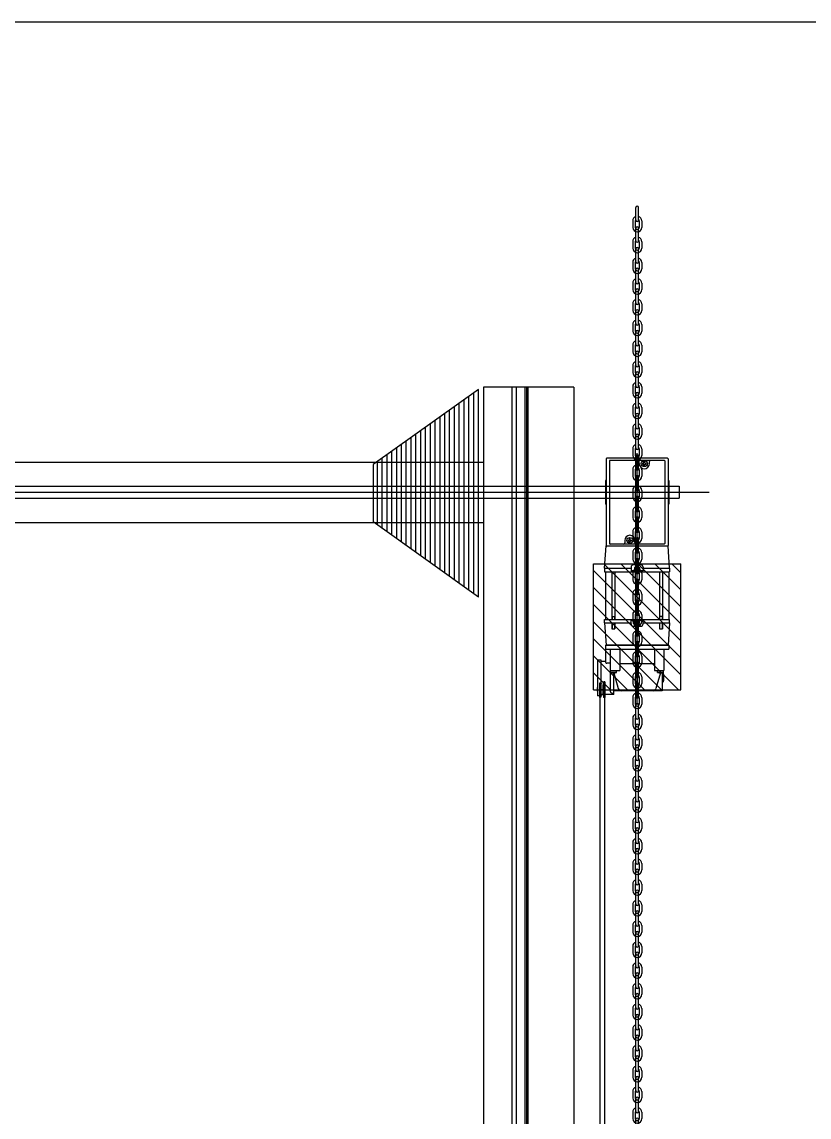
# Model space of a CAD drawing. Header units: millimetres. Extents: x 0 to 190005487, y 0 to 455456909.
# Drawn here: x 91089 to 91743, y 27791 to 28700 of the extents above; entities that cross this region are included whole.
import ezdxf

# ---------------------------------------------------------------- set-up
doc = ezdxf.new("R2010")
doc.units = ezdxf.units.MM
doc.header["$LTSCALE"] = 400
doc.header["$MEASUREMENT"] = 0
for name, pattern in [('ACAD_ISO04W100', [30, 24, -3, 0, -3]), ('CEN', [35, 30, -2, 1, -2]), ('DASHDOT', [1, 0.5, -0.25, 0, -0.25]), ('DASHED', [19.05, 12.7, -6.35])]:
    doc.linetypes.add(name, pattern=pattern)
doc.layers.get('0').update_dxf_attribs({"linetype": 'CONTINUOUS'})
for name, color, linetype in [('2', 3, 'CONTINUOUS'), ('cen', 1, 'ACAD_ISO04W100'), ('LC-003-002-----0', 1, 'CONTINUOUS'), ('LC-005-101-----0', 1, 'CONTINUOUS'), ('LC-006-002-RND-0', 1, 'CONTINUOUS'), ('LC-015-100-D00-0', 1, 'CONTINUOUS'), ('LC-016-005-----0', 2, 'CONTINUOUS'), ('도면층2', 3, 'CONTINUOUS')]:
    doc.layers.add(name, color=color, linetype=linetype)
doc.layers.add('Defpoint', color=161, linetype='CONTINUOUS', plot=False)

# ---------------------------------------------------------------- blocks, each defined once
blk = doc.blocks.new('BLK11')
at = {"layer": 'LC-003-002-----0'}
for centre, radius, start, end in [((963.3, -256), 3.49, 269.8916, 286.9842), ((963.5, -256.5), 2.87, 286.7526, 306.2223), ((964, -257.2), 2.08, 306.0332, 330.2488), ((964.4, -257.4), 1.57, 330.4547, 359.6768)]:
    blk.add_arc(centre, radius, start, end, dxfattribs=at)
blk = doc.blocks.new('BLK12')
at = {"layer": 'LC-003-002-----0'}
for centre, radius, start, end in [((1007.3, -271.9), 1.35, 206.3193, 247.5429), ((1008, -270.5), 2.82, 245.6096, 270.6203)]:
    blk.add_arc(centre, radius, start, end, dxfattribs=at)
blk = doc.blocks.new('BLK13')
at = {"layer": 'LC-003-002-----0'}
for centre, radius, start, end in [((1011.7, -271.9), 1.35, 292.457, 333.6807), ((1011, -270.5), 2.82, 269.3797, 294.3904)]:
    blk.add_arc(centre, radius, start, end, dxfattribs=at)
blk = doc.blocks.new('BLK14')
at = {"layer": 'LC-003-002-----0'}
for centre, radius, start, end in [((1013.1, -249.6), 1.8, 271.5445, 311.6309), ((1011.6, -248), 3.97, 311.3076, 334.8176), ((1008.1, -246.2), 7.96, 334.0719, 348.8214), ((1004.8, -245.5), 11.3, 348.4631, 0.1257)]:
    blk.add_arc(centre, radius, start, end, dxfattribs=at)
blk = doc.blocks.new('motor')
at = {"layer": 'LC-003-002-----0'}
for p, q in [((1, 55.5), (1, -88.5)), ((103, 56.5), (2, 56.5)), ((104, 55.5), (104, -88.5)), ((6.5, 52), (6.5, -85)), ((97.5, 53), (7.5, 53)), ((56, 47.5), (56, 51)), ((61.6, 48.1), (63.9, 48.1)), ((61.6, 46.9), (63.9, 46.9)), ((63.9, 48.1), (63.9, 50.4)), ((63.9, 44.6), (63.9, 46.9)), ((65.1, 48.1), (65.1, 50.4)), ((65.1, 48.1), (67.4, 48.1)), ((65.1, 44.6), (65.1, 46.9)), ((65.1, 46.9), (67.4, 46.9)), ((73, 47.5), (73, 51)), ((98.5, 52), (98.5, -85)), ((103, -89.5), (2, -89.5)), ((97.5, -86), (7.5, -86)), ((32, -80), (32, -84)), ((37.6, -79.4), (39.9, -79.4)), ((37.6, -80.6), (39.9, -80.6)), ((39.9, -79.4), (39.9, -77.1)), ((39.9, -82.9), (39.9, -80.6)), ((41.1, -79.4), (41.1, -77.1)), ((41.1, -79.4), (43.4, -79.4)), ((41.1, -82.9), (41.1, -80.6)), ((41.1, -80.6), (43.4, -80.6)), ((49, -80), (49, -84)), ((10.5, -206), (15.5, -206)), ((94.5, -206), (89.5, -206)), ((10.5, -227), (15.5, -227)), ((89.5, -227), (94.5, -227)), ((0, -254), (105, -254)), ((0, -254), (0, -281)), ((105, -254), (105, -260.5)), ((0, -260.5), (105, -260.5)), ((8, -260.5), (8, -330.8)), ((23.6, -260.5), (23.6, -296)), ((81.4, -260.5), (81.4, -296)), ((97, -260.5), (97, -296)), ((-13, -279), (-13, -338)), ((-7, -279), (-13, -279)), ((-7, -336.4), (-7, -279)), ((0, -281), (-7, -281)), ((8, -283.7), (2, -283.7)), ((81.4, -284.8), (23.6, -284.8)), ((8, -296), (23.6, -296)), ((8.5, -299), (8.5, -296)), ((8.5, -296), (18.5, -296)), ((18.5, -299), (8.5, -299)), ((13.8, -300), (21.2, -325.9)), ((14, -336), (14, -300)), ((18.5, -299), (18.5, -296)), ((81.4, -296), (97, -296)), ((91.2, -300), (83.8, -325.9)), ((86.5, -299), (86.5, -296)), ((86.5, -296), (96.5, -296)), ((96.5, -299), (86.5, -299)), ((94, -299.8), (94, -329.5)), ((94.4, -301.5), (94, -301.5)), ((94.4, -300), (94.4, -315)), ((96, -300), (94.4, -300)), ((96, -300), (96, -315)), ((96.4, -301.8), (96.4, -313.3)), ((96.5, -299), (96.5, -296)), ((-13.9, -325.7), (-13.9, -328.7)), ((-7, -316.8), (-10, -316.8)), ((-10, -316.8), (-10, -341)), ((-8.1, -341), (-8.1, -321.8)), ((-4, -336), (-4, -319.7)), ((-1, -314.6), (-2.9, -314.6)), ((-2.9, -341), (-2.9, -314.6)), ((-1, -314.6), (-1, -341)), ((94.4, -313.5), (94, -313.5)), ((96, -315), (94.4, -315)), ((-10, -338), (-13, -338)), ((-8.1, -341), (-10, -341)), ((-7, -337), (-8.1, -341)), ((-4, -328), (-7, -328)), ((-7, -336), (-7, -337)), ((-4, -336), (-7, -336)), ((-4, -336), (-4, -337)), ((-4, -337), (-2.9, -341)), ((-1, -341), (-2.9, -341)), ((14, -336), (-1, -336)), ((94, -329.5), (14, -329.5))]:
    blk.add_line(p, q, dxfattribs=at)
at = {"layer": 'LC-003-002-----0', "color": 8, "linetype": 'DASHED'}
for p, q in [((-20, -119), (125, -119)), ((-20, -328), (-20, -119)), ((125, -328), (125, -119)), ((-20, -328), (125, -328))]:
    blk.add_line(p, q, dxfattribs=at)
at = {"layer": 'LC-003-002-----0', "color": 4, "linetype": 'DASHDOT'}
for p, q in [((52.5, -126.5), (52.5, -130.5)), ((50.5, -128.5), (54.5, -128.5))]:
    blk.add_line(p, q, dxfattribs=at)
at = {"layer": 'LC-003-002-----0', "color": 2}
for p, q in [((10.9, -206), (10.9, -211)), ((10.9, -217), (10.9, -227)), ((15.1, -206), (15.1, -211)), ((15.1, -217), (15.1, -227)), ((89.9, -206), (89.9, -211)), ((89.9, -217), (89.9, -227)), ((94.1, -206), (94.1, -211)), ((94.1, -217), (94.1, -227))]:
    blk.add_line(p, q, dxfattribs=at)
at = {"layer": 'LC-003-002-----0'}
for centre in [(64.5, 47.5), (40.5, -80)]:
    blk.add_circle(centre, 5, dxfattribs=at)
for centre, radius, start, end in [((64.5, 47.5), 8.5, 180, 0), ((64.5, 47.5), 3, 168.463, 191.537), ((64.5, 47.5), 3, 78.463, 101.537), ((64.5, 47.5), 3, 258.463, 281.537), ((64.5, 47.5), 3, 348.463, 11.537), ((40.5, -80), 8.5, 0, 180), ((40.5, -80), 3, 168.463, 191.537), ((40.5, -80), 3, 78.463, 101.537), ((40.5, -80), 3, 258.463, 281.537), ((40.5, -80), 3, 348.463, 11.537), ((13.5, -287), 13, 247.3801, 292.6199), ((91.5, -287), 13, 247.3801, 292.6199), ((92.4, -301.8), 4, 0, 25.9445), ((4.4, -321.8), 12.5, 156.0645, 180), ((8.5, -319.7), 12.5, 156.0645, 180), ((92.4, -313.3), 4, 334.0555, 0)]:
    blk.add_arc(centre, radius, start, end, dxfattribs=at)
at = {"layer": 'LC-005-101-----0'}
for p, q in [((1, 19.7), (0, 19.5)), ((0, 19.5), (0, -19.5)), ((104, 19.7), (105, 19.5)), ((105, 19.5), (105, -19.5)), ((1, -19.7), (0, -19.5)), ((104, -19.7), (105, -19.5)), ((-1.5, -126), (1, -89)), ((106.5, -126), (104, -89)), ((-1.5, -126), (42.5, -126)), ((-1.5, -126), (-1.5, -132)), ((62.5, -126), (106.5, -126)), ((106.5, -126), (106.5, -132)), ((-1.5, -132), (106.5, -132)), ((0, -132), (0, -211)), ((10.5, -132), (10.5, -211)), ((15.5, -132), (15.5, -211)), ((89.5, -132), (89.5, -211)), ((94.5, -132), (94.5, -211)), ((105, -132), (105, -211)), ((-1.5, -211), (106.5, -211)), ((-1.5, -217), (-1.5, -211)), ((-1.5, -217), (1, -254)), ((-1.5, -217), (42.5, -217)), ((10.5, -217), (10.5, -227)), ((15.5, -217), (15.5, -227)), ((62.5, -217), (106.5, -217)), ((89.5, -217), (89.5, -227)), ((94.5, -217), (94.5, -227)), ((106.5, -217), (104, -254)), ((106.5, -217), (106.5, -211)), ((104, -254), (1, -254))]:
    blk.add_line(p, q, dxfattribs=at)
at = {"layer": 'LC-006-002-RND-0'}
for centre, radius, start, end in [((2, 55.5), 1, 90, 180), ((103, 55.5), 1, 0, 90), ((7.5, 52), 1, 90, 180), ((54, 51), 2, 0, 90), ((75, 51), 2, 90, 180), ((97.5, 52), 1, 0, 90), ((2, -88.5), 1, 180, 270), ((7.5, -85), 1, 180, 270), ((30, -84), 2, 270, 0), ((51, -84), 2, 180, 270), ((97.5, -85), 1, 270, 0), ((103, -88.5), 1, 270, 0), ((26, -324.5), 5, 195.903, 270), ((79, -324.5), 5, 270, 344.097)]:
    blk.add_arc(centre, radius, start, end, dxfattribs=at)
at = {"layer": 'LC-015-100-D00-0'}
for p, q in [((42.5, -124.5), (42.5, -130.5)), ((58.5, -120.5), (46.5, -120.5)), ((49.9, -127), (49.8, -130.5)), ((55.1, -127), (55.2, -130.5)), ((62.5, -124.5), (62.5, -130.5)), ((62.5, -130.5), (42.5, -130.5)), ((42.5, -212.5), (62.5, -212.5)), ((42.5, -218.5), (42.5, -212.5)), ((49.9, -216), (49.8, -212.5)), ((55.1, -216), (55.2, -212.5)), ((62.5, -218.5), (62.5, -212.5)), ((46.5, -222.5), (58.5, -222.5))]:
    blk.add_line(p, q, dxfattribs=at)
at = {"layer": 'LC-015-100-D00-0', "color": 2, "linetype": 'DASHED'}
for p, q in [((48.4, -124.9), (48.2, -130.5)), ((52.5, -122.6), (48.4, -124.9)), ((52.5, -122.6), (56.6, -124.9)), ((56.6, -124.9), (56.8, -130.5)), ((48.4, -218.1), (48.2, -212.5)), ((52.5, -220.5), (48.4, -218.1)), ((52.5, -220.5), (56.6, -218.1)), ((56.6, -218.1), (56.8, -212.5))]:
    blk.add_line(p, q, dxfattribs=at)
at = {"layer": 'LC-015-100-D00-0'}
for centre, radius, start, end in [((46.5, -124.5), 4, 90, 180), ((52.5, -127), 2.6, 0, 180), ((58.5, -124.5), 4, 360, 90), ((52.5, -216), 2.6, 180, 0), ((46.5, -218.5), 4, 180, 270), ((58.5, -218.5), 4, 270, 0)]:
    blk.add_arc(centre, radius, start, end, dxfattribs=at)
at = {"layer": 'LC-016-005-----0', "color": 8}
for p, q in [((52.5, -352.4), (52.5, 65)), ((-2.7, -119), (125, -246.7)), ((25.6, -119), (125, -218.4)), ((53.8, -119), (125, -190.2)), ((82.1, -119), (125, -161.9)), ((110.4, -119), (125, -133.6)), ((-20, -130), (125, -275)), ((-20, -158.3), (125, -303.3)), ((-20, -186.6), (121.4, -328)), ((-20, -214.9), (93.1, -328)), ((-20, -243.2), (64.9, -328)), ((52.5, -250.3), (52.5, -331.5)), ((-20, -271.4), (36.6, -328)), ((-20, -299.7), (8.3, -328)), ((50.5, -307.5), (54.5, -307.5)), ((52.5, -305.5), (52.5, -309.5))]:
    blk.add_line(p, q, dxfattribs=at)
at = {"layer": 'LC-003-002-----0', "rotation": 270}
for name in ['BLK11', 'BLK12', 'BLK13', 'BLK14']:
    blk.add_blockref(name, (259.4, 682.3), dxfattribs=at)
blk = doc.blocks.new('chain_ohd')
at = {"layer": 'LC-003-002-----0'}
for p, q in [((1731724.8, 1098357.1, -97.2), (1731724.8, 1098378.6, -97.2)), ((1731729.1, 1098357.1, -97.2), (1731729.1, 1098378.6, -97.2)), ((1731719.5, 1098356, -97.2), (1731719.5, 1098345.3, -97.2)), ((1731723.8, 1098356, -97.2), (1731723.8, 1098345.3, -97.2)), ((1731730.2, 1098356, -97.2), (1731730.2, 1098345.3, -97.2)), ((1731734.5, 1098356, -97.2), (1731734.5, 1098345.3, -97.2)), ((1731724.8, 1098322.7, -97.2), (1731724.8, 1098344.2, -97.2)), ((1731729.1, 1098322.7, -97.2), (1731729.1, 1098344.2, -97.2)), ((1731719.5, 1098321.6, -97.2), (1731719.5, 1098310.9, -97.2)), ((1731723.8, 1098321.6, -97.2), (1731723.8, 1098310.9, -97.2)), ((1731730.2, 1098321.6, -97.2), (1731730.2, 1098310.9, -97.2)), ((1731734.5, 1098321.6, -97.2), (1731734.5, 1098310.9, -97.2)), ((1731724.8, 1098288.3, -97.2), (1731724.8, 1098309.8, -97.2)), ((1731729.1, 1098288.3, -97.2), (1731729.1, 1098309.8, -97.2)), ((1731719.5, 1098287.2, -97.2), (1731719.5, 1098276.5, -97.2)), ((1731723.8, 1098287.2, -97.2), (1731723.8, 1098276.5, -97.2)), ((1731724.8, 1098253.9, -97.2), (1731724.8, 1098275.4, -97.2)), ((1731729.1, 1098253.9, -97.2), (1731729.1, 1098275.4, -97.2)), ((1731730.2, 1098287.2, -97.2), (1731730.2, 1098276.5, -97.2)), ((1731734.5, 1098287.2, -97.2), (1731734.5, 1098276.5, -97.2)), ((1731719.5, 1098252.8, -97.2), (1731719.5, 1098242, -97.2)), ((1731723.8, 1098252.8, -97.2), (1731723.8, 1098242, -97.2)), ((1731724.8, 1098219.5, -97.2), (1731724.8, 1098241, -97.2)), ((1731729.1, 1098219.5, -97.2), (1731729.1, 1098241, -97.2)), ((1731730.2, 1098252.8, -97.2), (1731730.2, 1098242, -97.2)), ((1731734.5, 1098252.8, -97.2), (1731734.5, 1098242, -97.2)), ((1731719.5, 1098218.4, -97.2), (1731719.5, 1098207.6, -97.2)), ((1731723.8, 1098218.4, -97.2), (1731723.8, 1098207.6, -97.2)), ((1731724.8, 1098185.1, -97.2), (1731724.8, 1098206.6, -97.2)), ((1731729.1, 1098185.1, -97.2), (1731729.1, 1098206.6, -97.2)), ((1731730.2, 1098218.4, -97.2), (1731730.2, 1098207.6, -97.2)), ((1731734.5, 1098218.4, -97.2), (1731734.5, 1098207.6, -97.2)), ((1731719.5, 1098184, -97.2), (1731719.5, 1098173.2, -97.2)), ((1731723.8, 1098184, -97.2), (1731723.8, 1098173.2, -97.2)), ((1731724.8, 1098150.7, -97.2), (1731724.8, 1098172.2, -97.2)), ((1731729.1, 1098150.7, -97.2), (1731729.1, 1098172.2, -97.2)), ((1731730.2, 1098184, -97.2), (1731730.2, 1098173.2, -97.2)), ((1731734.5, 1098184, -97.2), (1731734.5, 1098173.2, -97.2)), ((1731719.5, 1098149.6, -97.2), (1731719.5, 1098138.8, -97.2)), ((1731723.8, 1098149.6, -97.2), (1731723.8, 1098138.8, -97.2)), ((1731730.2, 1098149.6, -97.2), (1731730.2, 1098138.8, -97.2)), ((1731734.5, 1098149.6, -97.2), (1731734.5, 1098138.8, -97.2)), ((1731724.8, 1098116.2, -97.2), (1731724.8, 1098137.7, -97.2)), ((1731729.1, 1098116.2, -97.2), (1731729.1, 1098137.7, -97.2)), ((1731719.5, 1098115.2, -97.2), (1731719.5, 1098104.4, -97.2)), ((1731723.8, 1098115.2, -97.2), (1731723.8, 1098104.4, -97.2)), ((1731730.2, 1098115.2, -97.2), (1731730.2, 1098104.4, -97.2)), ((1731734.5, 1098115.2, -97.2), (1731734.5, 1098104.4, -97.2)), ((1731724.8, 1098081.8, -97.2), (1731724.8, 1098103.3, -97.2)), ((1731729.1, 1098081.8, -97.2), (1731729.1, 1098103.3, -97.2)), ((1731719.5, 1098080.8, -97.2), (1731719.5, 1098070, -97.2)), ((1731723.8, 1098080.8, -97.2), (1731723.8, 1098070, -97.2)), ((1731730.2, 1098080.8, -97.2), (1731730.2, 1098070, -97.2)), ((1731734.5, 1098080.8, -97.2), (1731734.5, 1098070, -97.2)), ((1731724.8, 1098047.4, -97.2), (1731724.8, 1098068.9, -97.2)), ((1731729.1, 1098047.4, -97.2), (1731729.1, 1098068.9, -97.2)), ((1731719.5, 1098046.4, -97.2), (1731719.5, 1098035.6, -97.2)), ((1731723.8, 1098046.4, -97.2), (1731723.8, 1098035.6, -97.2)), ((1731730.2, 1098046.4, -97.2), (1731730.2, 1098035.6, -97.2)), ((1731734.5, 1098046.4, -97.2), (1731734.5, 1098035.6, -97.2)), ((1731724.8, 1098013, -97.2), (1731724.8, 1098034.5, -97.2)), ((1731729.1, 1098013, -97.2), (1731729.1, 1098034.5, -97.2)), ((1731719.5, 1098011.9, -97.2), (1731719.5, 1098001.2, -97.2)), ((1731723.8, 1098011.9, -97.2), (1731723.8, 1098001.2, -97.2)), ((1731730.2, 1098011.9, -97.2), (1731730.2, 1098001.2, -97.2)), ((1731734.5, 1098011.9, -97.2), (1731734.5, 1098001.2, -97.2)), ((1731724.8, 1097978.6, -97.2), (1731724.8, 1098000.1, -97.2)), ((1731729.1, 1097978.6, -97.2), (1731729.1, 1098000.1, -97.2)), ((1731719.5, 1097977.5, -97.2), (1731719.5, 1097966.8, -97.2)), ((1731723.8, 1097977.5, -97.2), (1731723.8, 1097966.8, -97.2)), ((1731730.2, 1097977.5, -97.2), (1731730.2, 1097966.8, -97.2)), ((1731734.5, 1097977.5, -97.2), (1731734.5, 1097966.8, -97.2)), ((1731724.8, 1097944.2, -97.2), (1731724.8, 1097965.7, -97.2)), ((1731729.1, 1097944.2, -97.2), (1731729.1, 1097965.7, -97.2)), ((1731719.5, 1097943.1, -97.2), (1731719.5, 1097932.4, -97.2)), ((1731723.8, 1097943.1, -97.2), (1731723.8, 1097932.4, -97.2)), ((1731724.8, 1097909.8, -97.2), (1731724.8, 1097931.3, -97.2)), ((1731729.1, 1097909.8, -97.2), (1731729.1, 1097931.3, -97.2)), ((1731730.2, 1097943.1, -97.2), (1731730.2, 1097932.4, -97.2)), ((1731734.5, 1097943.1, -97.2), (1731734.5, 1097932.4, -97.2)), ((1731719.5, 1097908.7, -97.2), (1731719.5, 1097898, -97.2)), ((1731723.8, 1097908.7, -97.2), (1731723.8, 1097898, -97.2)), ((1731724.8, 1097875.4, -97.2), (1731724.8, 1097896.9, -97.2)), ((1731729.1, 1097875.4, -97.2), (1731729.1, 1097896.9, -97.2)), ((1731730.2, 1097908.7, -97.2), (1731730.2, 1097898, -97.2)), ((1731734.5, 1097908.7, -97.2), (1731734.5, 1097898, -97.2)), ((1731719.5, 1097874.3, -97.2), (1731719.5, 1097863.6, -97.2)), ((1731723.8, 1097874.3, -97.2), (1731723.8, 1097863.6, -97.2)), ((1731724.8, 1097841, -97.2), (1731724.8, 1097862.5, -97.2)), ((1731729.1, 1097841, -97.2), (1731729.1, 1097862.5, -97.2)), ((1731730.2, 1097874.3, -97.2), (1731730.2, 1097863.6, -97.2)), ((1731734.5, 1097874.3, -97.2), (1731734.5, 1097863.6, -97.2)), ((1731719.5, 1097839.9, -97.2), (1731719.5, 1097829.1, -97.2)), ((1731723.8, 1097839.9, -97.2), (1731723.8, 1097829.1, -97.2)), ((1731730.2, 1097839.9, -97.2), (1731730.2, 1097829.1, -97.2)), ((1731734.5, 1097839.9, -97.2), (1731734.5, 1097829.1, -97.2)), ((1731724.8, 1097806.6, -97.2), (1731724.8, 1097828.1, -97.2)), ((1731729.1, 1097806.6, -97.2), (1731729.1, 1097828.1, -97.2)), ((1731719.5, 1097805.5, -97.2), (1731719.5, 1097794.7, -97.2)), ((1731723.8, 1097805.5, -97.2), (1731723.8, 1097794.7, -97.2)), ((1731730.2, 1097805.5, -97.2), (1731730.2, 1097794.7, -97.2)), ((1731734.5, 1097805.5, -97.2), (1731734.5, 1097794.7, -97.2)), ((1731724.8, 1097772.2, -97.2), (1731724.8, 1097793.7, -97.2)), ((1731729.1, 1097772.2, -97.2), (1731729.1, 1097793.7, -97.2)), ((1731719.5, 1097771.1, -97.2), (1731719.5, 1097760.3, -97.2)), ((1731723.8, 1097771.1, -97.2), (1731723.8, 1097760.3, -97.2)), ((1731730.2, 1097771.1, -97.2), (1731730.2, 1097760.3, -97.2)), ((1731734.5, 1097771.1, -97.2), (1731734.5, 1097760.3, -97.2)), ((1731724.8, 1097737.7, -97.2), (1731724.8, 1097759.3, -97.2)), ((1731729.1, 1097737.7, -97.2), (1731729.1, 1097759.3, -97.2)), ((1731719.5, 1097736.7, -97.2), (1731719.5, 1097725.9, -97.2)), ((1731723.8, 1097736.7, -97.2), (1731723.8, 1097725.9, -97.2)), ((1731730.2, 1097736.7, -97.2), (1731730.2, 1097725.9, -97.2)), ((1731734.5, 1097736.7, -97.2), (1731734.5, 1097725.9, -97.2)), ((1731724.8, 1097703.3, -97.2), (1731724.8, 1097724.8, -97.2)), ((1731729.1, 1097703.3, -97.2), (1731729.1, 1097724.8, -97.2)), ((1731719.5, 1097702.3, -97.2), (1731719.5, 1097691.5, -97.2)), ((1731723.8, 1097702.3, -97.2), (1731723.8, 1097691.5, -97.2)), ((1731730.2, 1097702.3, -97.2), (1731730.2, 1097691.5, -97.2)), ((1731734.5, 1097702.3, -97.2), (1731734.5, 1097691.5, -97.2)), ((1731724.8, 1097668.9, -97.2), (1731724.8, 1097690.4, -97.2)), ((1731729.1, 1097668.9, -97.2), (1731729.1, 1097690.4, -97.2)), ((1731719.5, 1097667.9, -97.2), (1731719.5, 1097657.1, -97.2)), ((1731723.8, 1097667.9, -97.2), (1731723.8, 1097657.1, -97.2)), ((1731730.2, 1097667.9, -97.2), (1731730.2, 1097657.1, -97.2)), ((1731734.5, 1097667.9, -97.2), (1731734.5, 1097657.1, -97.2)), ((1731724.8, 1097634.5, -97.2), (1731724.8, 1097656, -97.2)), ((1731729.1, 1097634.5, -97.2), (1731729.1, 1097656, -97.2)), ((1731719.5, 1097633.4, -97.2), (1731719.5, 1097622.7, -97.2)), ((1731723.8, 1097633.4, -97.2), (1731723.8, 1097622.7, -97.2)), ((1731724.8, 1097600.1, -97.2), (1731724.8, 1097621.6, -97.2)), ((1731729.1, 1097600.1, -97.2), (1731729.1, 1097621.6, -97.2)), ((1731730.2, 1097633.4, -97.2), (1731730.2, 1097622.7, -97.2)), ((1731734.5, 1097633.4, -97.2), (1731734.5, 1097622.7, -97.2)), ((1731719.5, 1097599, -97.2), (1731719.5, 1097588.3, -97.2)), ((1731723.8, 1097599, -97.2), (1731723.8, 1097588.3, -97.2)), ((1731724.8, 1097565.7, -97.2), (1731724.8, 1097587.2, -97.2)), ((1731729.1, 1097565.7, -97.2), (1731729.1, 1097587.2, -97.2)), ((1731730.2, 1097599, -97.2), (1731730.2, 1097588.3, -97.2)), ((1731734.5, 1097599, -97.2), (1731734.5, 1097588.3, -97.2)), ((1731719.5, 1097564.6, -97.2), (1731719.5, 1097553.9, -97.2)), ((1731723.8, 1097564.6, -97.2), (1731723.8, 1097553.9, -97.2)), ((1731724.8, 1097531.3, -97.2), (1731724.8, 1097552.8, -97.2)), ((1731729.1, 1097531.3, -97.2), (1731729.1, 1097552.8, -97.2)), ((1731730.2, 1097564.6, -97.2), (1731730.2, 1097553.9, -97.2)), ((1731734.5, 1097564.6, -97.2), (1731734.5, 1097553.9, -97.2)), ((1731719.5, 1097530.2, -97.2), (1731719.5, 1097519.5, -97.2)), ((1731723.8, 1097530.2, -97.2), (1731723.8, 1097519.5, -97.2)), ((1731730.2, 1097530.2, -97.2), (1731730.2, 1097519.5, -97.2)), ((1731734.5, 1097530.2, -97.2), (1731734.5, 1097519.5, -97.2)), ((1731724.8, 1097496.9, -97.2), (1731724.8, 1097518.4, -97.2)), ((1731729.1, 1097496.9, -97.2), (1731729.1, 1097518.4, -97.2)), ((1731719.5, 1097495.8, -97.2), (1731719.5, 1097485.1, -97.2)), ((1731723.8, 1097495.8, -97.2), (1731723.8, 1097485.1, -97.2)), ((1731730.2, 1097495.8, -97.2), (1731730.2, 1097485.1, -97.2)), ((1731734.5, 1097495.8, -97.2), (1731734.5, 1097485.1, -97.2)), ((1731724.8, 1097462.5, -97.2), (1731724.8, 1097484, -97.2)), ((1731729.1, 1097462.5, -97.2), (1731729.1, 1097484, -97.2)), ((1731719.5, 1097461.4, -97.2), (1731719.5, 1097450.7, -97.2)), ((1731723.8, 1097461.4, -97.2), (1731723.8, 1097450.7, -97.2)), ((1731730.2, 1097461.4, -97.2), (1731730.2, 1097450.7, -97.2)), ((1731734.5, 1097461.4, -97.2), (1731734.5, 1097450.7, -97.2)), ((1731724.8, 1097428.1, -97.2), (1731724.8, 1097449.6, -97.2)), ((1731729.1, 1097428.1, -97.2), (1731729.1, 1097449.6, -97.2)), ((1731719.5, 1097427, -97.2), (1731719.5, 1097416.2, -97.2)), ((1731723.8, 1097427, -97.2), (1731723.8, 1097416.2, -97.2)), ((1731730.2, 1097427, -97.2), (1731730.2, 1097416.2, -97.2)), ((1731734.5, 1097427, -97.2), (1731734.5, 1097416.2, -97.2)), ((1731724.8, 1097393.7, -97.2), (1731724.8, 1097415.2, -97.2)), ((1731729.1, 1097393.7, -97.2), (1731729.1, 1097415.2, -97.2)), ((1731719.5, 1097392.6, -97.2), (1731719.5, 1097381.8, -97.2)), ((1731723.8, 1097392.6, -97.2), (1731723.8, 1097381.8, -97.2)), ((1731730.2, 1097392.6, -97.2), (1731730.2, 1097381.8, -97.2)), ((1731734.5, 1097392.6, -97.2), (1731734.5, 1097381.8, -97.2)), ((1731724.8, 1097359.3, -97.2), (1731724.8, 1097380.8, -97.2)), ((1731729.1, 1097359.3, -97.2), (1731729.1, 1097380.8, -97.2)), ((1731719.5, 1097358.2, -97.2), (1731719.5, 1097347.4, -97.2)), ((1731723.8, 1097358.2, -97.2), (1731723.8, 1097347.4, -97.2)), ((1731730.2, 1097358.2, -97.2), (1731730.2, 1097347.4, -97.2)), ((1731734.5, 1097358.2, -97.2), (1731734.5, 1097347.4, -97.2)), ((1731724.8, 1097324.8, -97.2), (1731724.8, 1097346.4, -97.2)), ((1731729.1, 1097324.8, -97.2), (1731729.1, 1097346.4, -97.2)), ((1731719.5, 1097323.8, -97.2), (1731719.5, 1097313, -97.2)), ((1731723.8, 1097323.8, -97.2), (1731723.8, 1097313, -97.2)), ((1731724.8, 1097290.4, -97.2), (1731724.8, 1097311.9, -97.2)), ((1731729.1, 1097290.4, -97.2), (1731729.1, 1097311.9, -97.2)), ((1731730.2, 1097323.8, -97.2), (1731730.2, 1097313, -97.2)), ((1731734.5, 1097323.8, -97.2), (1731734.5, 1097313, -97.2)), ((1731719.5, 1097289.4, -97.2), (1731719.5, 1097278.6, -97.2)), ((1731723.8, 1097289.4, -97.2), (1731723.8, 1097278.6, -97.2)), ((1731730.2, 1097289.4, -97.2), (1731730.2, 1097278.6, -97.2)), ((1731734.5, 1097289.4, -97.2), (1731734.5, 1097278.6, -97.2))]:
    blk.add_line(p, q, dxfattribs=at)
for centre, radius, start, end in [((1731727, 1098378.6, -97.2), 2.15, 0, 180), ((1731727, 1098356, -97.2), 7.53, 106.6015, 180), ((1731727, 1098356, -97.2), 3.23, 131.8103, 180), ((1731727, 1098357.1, -97.2), 2.15, 180, 0), ((1731727, 1098356, -97.2), 7.53, 0, 73.3985), ((1731727, 1098356, -97.2), 3.23, 0, 48.1897), ((1731727, 1098345.3, -97.2), 7.53, 180, 0), ((1731727, 1098345.3, -97.2), 3.23, 180, 0), ((1731727, 1098344.2, -97.2), 2.15, 0, 180), ((1731727, 1098321.6, -97.2), 7.53, 106.6015, 180), ((1731727, 1098321.6, -97.2), 3.23, 131.8103, 180), ((1731727, 1098322.7, -97.2), 2.15, 180, 0), ((1731727, 1098309.8, -97.2), 2.15, 0, 180), ((1731727, 1098321.6, -97.2), 7.53, 0, 73.3985), ((1731727, 1098321.6, -97.2), 3.23, 0, 48.1897), ((1731727, 1098310.9, -97.2), 7.53, 180, 0), ((1731727, 1098287.2, -97.2), 7.53, 106.6015, 180), ((1731727, 1098310.9, -97.2), 3.23, 180, 0), ((1731727, 1098287.2, -97.2), 7.53, 0, 73.3985), ((1731727, 1098276.5, -97.2), 7.53, 180, 0), ((1731727, 1098287.2, -97.2), 3.23, 131.8103, 180), ((1731727, 1098276.5, -97.2), 3.23, 180, 0), ((1731727, 1098288.3, -97.2), 2.15, 180, 0), ((1731727, 1098275.4, -97.2), 2.15, 0, 180), ((1731727, 1098287.2, -97.2), 3.23, 0, 48.1897), ((1731727, 1098252.8, -97.2), 7.53, 106.6015, 180), ((1731727, 1098252.8, -97.2), 7.53, 0, 73.3985), ((1731727, 1098242, -97.2), 7.53, 180, 0), ((1731727, 1098252.8, -97.2), 3.23, 131.8103, 180), ((1731727, 1098242, -97.2), 3.23, 180, 0), ((1731727, 1098253.9, -97.2), 2.15, 180, 0), ((1731727, 1098241, -97.2), 2.15, 0, 180), ((1731727, 1098252.8, -97.2), 3.23, 0, 48.1897), ((1731727, 1098218.4, -97.2), 7.53, 106.6015, 180), ((1731727, 1098218.4, -97.2), 3.23, 131.8103, 180), ((1731727, 1098218.4, -97.2), 7.53, 0, 73.3985), ((1731727, 1098218.4, -97.2), 3.23, 0, 48.1897), ((1731727, 1098207.6, -97.2), 7.53, 180, 0), ((1731727, 1098207.6, -97.2), 3.23, 180, 0), ((1731727, 1098219.5, -97.2), 2.15, 180, 0), ((1731727, 1098206.6, -97.2), 2.15, 0, 180), ((1731727, 1098184, -97.2), 7.53, 106.6015, 180), ((1731727, 1098184, -97.2), 3.23, 131.8103, 180), ((1731727, 1098185.1, -97.2), 2.15, 180, 0), ((1731727, 1098184, -97.2), 7.53, 0, 73.3985), ((1731727, 1098184, -97.2), 3.23, 0, 48.1897), ((1731727, 1098173.2, -97.2), 7.53, 180, 0), ((1731727, 1098173.2, -97.2), 3.23, 180, 0), ((1731727, 1098172.2, -97.2), 2.15, 0, 180), ((1731727, 1098149.6, -97.2), 7.53, 106.6015, 180), ((1731727, 1098149.6, -97.2), 3.23, 131.8103, 180), ((1731727, 1098150.7, -97.2), 2.15, 180, 0), ((1731727, 1098149.6, -97.2), 7.53, 0, 73.3985), ((1731727, 1098149.6, -97.2), 3.23, 0, 48.1897), ((1731727, 1098138.8, -97.2), 7.53, 180, 0), ((1731727, 1098138.8, -97.2), 3.23, 180, 0), ((1731727, 1098137.7, -97.2), 2.15, 0, 180), ((1731727, 1098115.2, -97.2), 7.53, 106.6015, 180), ((1731727, 1098115.2, -97.2), 3.23, 131.8103, 180), ((1731727, 1098116.2, -97.2), 2.15, 180, 0), ((1731727, 1098115.2, -97.2), 7.53, 0, 73.3985), ((1731727, 1098115.2, -97.2), 3.23, 0, 48.1897), ((1731727, 1098104.4, -97.2), 7.53, 180, 0), ((1731727, 1098104.4, -97.2), 3.23, 180, 0), ((1731727, 1098103.3, -97.2), 2.15, 0, 180), ((1731727, 1098080.8, -97.2), 7.53, 106.6015, 180), ((1731727, 1098080.8, -97.2), 3.23, 131.8103, 180), ((1731727, 1098081.8, -97.2), 2.15, 180, 0), ((1731727, 1098080.8, -97.2), 7.53, 0, 73.3985), ((1731727, 1098080.8, -97.2), 3.23, 0, 48.1897), ((1731727, 1098070, -97.2), 7.53, 180, 0), ((1731727, 1098070, -97.2), 3.23, 180, 0), ((1731727, 1098068.9, -97.2), 2.15, 0, 180), ((1731727, 1098046.4, -97.2), 7.53, 106.6015, 180), ((1731727, 1098046.4, -97.2), 3.23, 131.8103, 180), ((1731727, 1098047.4, -97.2), 2.15, 180, 0), ((1731727, 1098046.4, -97.2), 7.53, 0, 73.3985), ((1731727, 1098046.4, -97.2), 3.23, 0, 48.1897), ((1731727, 1098035.6, -97.2), 7.53, 180, 0), ((1731727, 1098035.6, -97.2), 3.23, 180, 0), ((1731727, 1098034.5, -97.2), 2.15, 0, 180), ((1731727, 1098011.9, -97.2), 7.53, 106.6015, 180), ((1731727, 1098011.9, -97.2), 3.23, 131.8103, 180), ((1731727, 1098013, -97.2), 2.15, 180, 0), ((1731727, 1098011.9, -97.2), 7.53, 0, 73.3985), ((1731727, 1098011.9, -97.2), 3.23, 0, 48.1897), ((1731727, 1098001.2, -97.2), 7.53, 180, 0), ((1731727, 1097977.5, -97.2), 7.53, 106.6015, 180), ((1731727, 1098001.2, -97.2), 3.23, 180, 0), ((1731727, 1098000.1, -97.2), 2.15, 0, 180), ((1731727, 1097977.5, -97.2), 7.53, 0, 73.3985), ((1731727, 1097966.8, -97.2), 7.53, 180, 0), ((1731727, 1097977.5, -97.2), 3.23, 131.8103, 180), ((1731727, 1097966.8, -97.2), 3.23, 180, 0), ((1731727, 1097978.6, -97.2), 2.15, 180, 0), ((1731727, 1097965.7, -97.2), 2.15, 0, 180), ((1731727, 1097977.5, -97.2), 3.23, 0, 48.1897), ((1731727, 1097943.1, -97.2), 7.53, 106.6015, 180), ((1731727, 1097943.1, -97.2), 7.53, 0, 73.3985), ((1731727, 1097932.4, -97.2), 7.53, 180, 0), ((1731727, 1097943.1, -97.2), 3.23, 131.8103, 180), ((1731727, 1097932.4, -97.2), 3.23, 180, 0), ((1731727, 1097944.2, -97.2), 2.15, 180, 0), ((1731727, 1097931.3, -97.2), 2.15, 0, 180), ((1731727, 1097943.1, -97.2), 3.23, 0, 48.1897), ((1731727, 1097908.7, -97.2), 7.53, 106.6015, 180), ((1731727, 1097908.7, -97.2), 7.53, 0, 73.3985), ((1731727, 1097898, -97.2), 7.53, 180, 0), ((1731727, 1097908.7, -97.2), 3.23, 131.8103, 180), ((1731727, 1097898, -97.2), 3.23, 180, 0), ((1731727, 1097909.8, -97.2), 2.15, 180, 0), ((1731727, 1097896.9, -97.2), 2.15, 0, 180), ((1731727, 1097908.7, -97.2), 3.23, 0, 48.1897), ((1731727, 1097874.3, -97.2), 7.53, 106.6015, 180), ((1731727, 1097874.3, -97.2), 3.23, 131.8103, 180), ((1731727, 1097875.4, -97.2), 2.15, 180, 0), ((1731727, 1097874.3, -97.2), 7.53, 0, 73.3985), ((1731727, 1097874.3, -97.2), 3.23, 0, 48.1897), ((1731727, 1097863.6, -97.2), 7.53, 180, 0), ((1731727, 1097863.6, -97.2), 3.23, 180, 0), ((1731727, 1097862.5, -97.2), 2.15, 0, 180), ((1731727, 1097839.9, -97.2), 7.53, 106.6015, 180), ((1731727, 1097839.9, -97.2), 3.23, 131.8103, 180), ((1731727, 1097841, -97.2), 2.15, 180, 0), ((1731727, 1097839.9, -97.2), 7.53, 0, 73.3985), ((1731727, 1097839.9, -97.2), 3.23, 0, 48.1897), ((1731727, 1097829.1, -97.2), 7.53, 180, 0), ((1731727, 1097829.1, -97.2), 3.23, 180, 0), ((1731727, 1097828.1, -97.2), 2.15, 0, 180), ((1731727, 1097805.5, -97.2), 7.53, 106.6015, 180), ((1731727, 1097805.5, -97.2), 3.23, 131.8103, 180), ((1731727, 1097806.6, -97.2), 2.15, 180, 0), ((1731727, 1097805.5, -97.2), 7.53, 0, 73.3985), ((1731727, 1097805.5, -97.2), 3.23, 0, 48.1897), ((1731727, 1097794.7, -97.2), 7.53, 180, 0), ((1731727, 1097794.7, -97.2), 3.23, 180, 0), ((1731727, 1097793.7, -97.2), 2.15, 0, 180), ((1731727, 1097771.1, -97.2), 7.53, 106.6015, 180), ((1731727, 1097771.1, -97.2), 3.23, 131.8103, 180), ((1731727, 1097772.2, -97.2), 2.15, 180, 0), ((1731727, 1097771.1, -97.2), 7.53, 0, 73.3985), ((1731727, 1097771.1, -97.2), 3.23, 0, 48.1897), ((1731727, 1097760.3, -97.2), 7.53, 180, 0), ((1731727, 1097760.3, -97.2), 3.23, 180, 0), ((1731727, 1097759.3, -97.2), 2.15, 0, 180), ((1731727, 1097736.7, -97.2), 7.53, 106.6015, 180), ((1731727, 1097736.7, -97.2), 3.23, 131.8103, 180), ((1731727, 1097737.7, -97.2), 2.15, 180, 0), ((1731727, 1097736.7, -97.2), 7.53, 0, 73.3985), ((1731727, 1097736.7, -97.2), 3.23, 0, 48.1897), ((1731727, 1097725.9, -97.2), 7.53, 180, 0), ((1731727, 1097725.9, -97.2), 3.23, 180, 0), ((1731727, 1097724.8, -97.2), 2.15, 0, 180), ((1731727, 1097702.3, -97.2), 7.53, 106.6015, 180), ((1731727, 1097702.3, -97.2), 3.23, 131.8103, 180), ((1731727, 1097703.3, -97.2), 2.15, 180, 0), ((1731727, 1097702.3, -97.2), 7.53, 0, 73.3985), ((1731727, 1097702.3, -97.2), 3.23, 0, 48.1897), ((1731727, 1097691.5, -97.2), 7.53, 180, 0), ((1731727, 1097691.5, -97.2), 3.23, 180, 0), ((1731727, 1097690.4, -97.2), 2.15, 0, 180), ((1731727, 1097667.9, -97.2), 7.53, 106.6015, 180), ((1731727, 1097657.1, -97.2), 7.53, 180, 0), ((1731727, 1097667.9, -97.2), 3.23, 131.8103, 180), ((1731727, 1097657.1, -97.2), 3.23, 180, 0), ((1731727, 1097668.9, -97.2), 2.15, 180, 0), ((1731727, 1097656, -97.2), 2.15, 0, 180), ((1731727, 1097667.9, -97.2), 7.53, 0, 73.3985), ((1731727, 1097667.9, -97.2), 3.23, 0, 48.1897), ((1731727, 1097633.4, -97.2), 7.53, 106.6015, 180), ((1731727, 1097633.4, -97.2), 7.53, 0, 73.3985), ((1731727, 1097622.7, -97.2), 7.53, 180, 0), ((1731727, 1097633.4, -97.2), 3.23, 131.8103, 180), ((1731727, 1097622.7, -97.2), 3.23, 180, 0), ((1731727, 1097634.5, -97.2), 2.15, 180, 0), ((1731727, 1097621.6, -97.2), 2.15, 0, 180), ((1731727, 1097633.4, -97.2), 3.23, 0, 48.1897), ((1731727, 1097599, -97.2), 7.53, 106.6015, 180), ((1731727, 1097599, -97.2), 7.53, 0, 73.3985), ((1731727, 1097588.3, -97.2), 7.53, 180, 0), ((1731727, 1097599, -97.2), 3.23, 131.8103, 180), ((1731727, 1097588.3, -97.2), 3.23, 180, 0), ((1731727, 1097600.1, -97.2), 2.15, 180, 0), ((1731727, 1097587.2, -97.2), 2.15, 0, 180), ((1731727, 1097599, -97.2), 3.23, 0, 48.1897), ((1731727, 1097564.6, -97.2), 7.53, 106.6015, 180), ((1731727, 1097564.6, -97.2), 3.23, 131.8103, 180), ((1731727, 1097564.6, -97.2), 7.53, 0, 73.3985), ((1731727, 1097564.6, -97.2), 3.23, 0, 48.1897), ((1731727, 1097553.9, -97.2), 7.53, 180, 0), ((1731727, 1097553.9, -97.2), 3.23, 180, 0), ((1731727, 1097565.7, -97.2), 2.15, 180, 0), ((1731727, 1097552.8, -97.2), 2.15, 0, 180), ((1731727, 1097530.2, -97.2), 7.53, 106.6015, 180), ((1731727, 1097530.2, -97.2), 3.23, 131.8103, 180), ((1731727, 1097531.3, -97.2), 2.15, 180, 0), ((1731727, 1097530.2, -97.2), 7.53, 0, 73.3985), ((1731727, 1097530.2, -97.2), 3.23, 0, 48.1897), ((1731727, 1097519.5, -97.2), 7.53, 180, 0), ((1731727, 1097519.5, -97.2), 3.23, 180, 0), ((1731727, 1097518.4, -97.2), 2.15, 0, 180), ((1731727, 1097495.8, -97.2), 7.53, 106.6015, 180), ((1731727, 1097495.8, -97.2), 3.23, 131.8103, 180), ((1731727, 1097496.9, -97.2), 2.15, 180, 0), ((1731727, 1097495.8, -97.2), 7.53, 0, 73.3985), ((1731727, 1097495.8, -97.2), 3.23, 0, 48.1897), ((1731727, 1097485.1, -97.2), 7.53, 180, 0), ((1731727, 1097485.1, -97.2), 3.23, 180, 0), ((1731727, 1097484, -97.2), 2.15, 0, 180), ((1731727, 1097461.4, -97.2), 7.53, 106.6015, 180), ((1731727, 1097461.4, -97.2), 3.23, 131.8103, 180), ((1731727, 1097462.5, -97.2), 2.15, 180, 0), ((1731727, 1097461.4, -97.2), 7.53, 0, 73.3985), ((1731727, 1097461.4, -97.2), 3.23, 0, 48.1897), ((1731727, 1097450.7, -97.2), 7.53, 180, 0), ((1731727, 1097450.7, -97.2), 3.23, 180, 0), ((1731727, 1097449.6, -97.2), 2.15, 0, 180), ((1731727, 1097427, -97.2), 7.53, 106.6015, 180), ((1731727, 1097427, -97.2), 3.23, 131.8103, 180), ((1731727, 1097428.1, -97.2), 2.15, 180, 0), ((1731727, 1097427, -97.2), 7.53, 0, 73.3985), ((1731727, 1097427, -97.2), 3.23, 0, 48.1897), ((1731727, 1097416.2, -97.2), 7.53, 180, 0), ((1731727, 1097416.2, -97.2), 3.23, 180, 0), ((1731727, 1097415.2, -97.2), 2.15, 0, 180), ((1731727, 1097392.6, -97.2), 7.53, 106.6015, 180), ((1731727, 1097392.6, -97.2), 3.23, 131.8103, 180), ((1731727, 1097393.7, -97.2), 2.15, 180, 0), ((1731727, 1097392.6, -97.2), 7.53, 0, 73.3985), ((1731727, 1097392.6, -97.2), 3.23, 0, 48.1897), ((1731727, 1097381.8, -97.2), 7.53, 180, 0), ((1731727, 1097381.8, -97.2), 3.23, 180, 0), ((1731727, 1097380.8, -97.2), 2.15, 0, 180), ((1731727, 1097358.2, -97.2), 7.53, 106.6015, 180), ((1731727, 1097358.2, -97.2), 3.23, 131.8103, 180), ((1731727, 1097359.3, -97.2), 2.15, 180, 0), ((1731727, 1097346.4, -97.2), 2.15, 0, 180), ((1731727, 1097358.2, -97.2), 7.53, 0, 73.3985), ((1731727, 1097358.2, -97.2), 3.23, 0, 48.1897), ((1731727, 1097347.4, -97.2), 7.53, 180, 0), ((1731727, 1097323.8, -97.2), 7.53, 106.6015, 180), ((1731727, 1097347.4, -97.2), 3.23, 180, 0), ((1731727, 1097323.8, -97.2), 7.53, 0, 73.3985), ((1731727, 1097313, -97.2), 7.53, 180, 0), ((1731727, 1097323.8, -97.2), 3.23, 131.8103, 180), ((1731727, 1097313, -97.2), 3.23, 180, 0), ((1731727, 1097324.8, -97.2), 2.15, 180, 0), ((1731727, 1097311.9, -97.2), 2.15, 0, 180), ((1731727, 1097323.8, -97.2), 3.23, 0, 48.1897), ((1731727, 1097289.4, -97.2), 7.53, 106.6015, 180), ((1731727, 1097289.4, -97.2), 7.53, 0, 73.3985), ((1731727, 1097278.6, -97.2), 7.53, 180, 0), ((1731727, 1097289.4, -97.2), 3.23, 131.8103, 180), ((1731727, 1097278.6, -97.2), 3.23, 180, 0), ((1731727, 1097290.4, -97.2), 2.15, 180, 0), ((1731727, 1097289.4, -97.2), 3.23, 0, 48.1897)]:
    blk.add_arc(centre, radius, start, end, dxfattribs=at)
blk = doc.blocks.new('A$C643E1396')
at = {"color": 3}
for p, q in [((2113.53, 4243.59, 173.53), (2113.53, 2738.5, 173.53)), ((2188.51, 4243.59, 173.53), (2113.53, 4243.59, 173.53)), ((2188.51, 4243.59, 173.53), (2188.51, 467.67, 173.53)), ((1013.45, 4181.27, 5.64), (2113.53, 4181.27, 173.53)), ((938.44, 4161.26, 5.66), (2188.51, 4161.26, 27.83)), ((1961.86, 4161.26, 173.53), (2018.43, 4161.26, 173.53)), ((2188.51, 4161.26, 173.53), (2276.01, 4161.26, 163.74)), ((2276.01, 4161.26, 173.53), (2276.01, 4151.26, 173.53)), ((938.44, 4151.26, 5.66), (2188.51, 4151.26, 27.83)), ((1961.86, 4151.26, 173.53), (2018.43, 4151.26, 173.53)), ((2188.51, 4151.26, 173.53), (2276.01, 4151.26, 163.74)), ((1013.45, 4131.26, 5.64), (2113.53, 4131.26, 173.53))]:
    blk.add_line(p, q, dxfattribs=at)
at = {"color": 4}
for p, q in [((2137.25, 4243.59, 173.53), (2137.25, 468.5, 173.53)), ((2140.62, 4243.59, 173.53), (2140.62, 468.5, 173.53)), ((2147.97, 4243.59, 173.53), (2147.97, 468.5, 173.53)), ((2149.38, 4243.59, 173.53), (2149.38, 468.5, 173.53)), ((2150.38, 4243.59, 173.53), (2150.38, 468.5, 173.53))]:
    blk.add_line(p, q, dxfattribs=at)
at = {"layer": 'cen', "linetype": 'CEN'}
blk.add_line((898.44, 4156.26, 5.64), (2301.01, 4156.26, 173.53), dxfattribs=at)
at = {"layer": 'LC-003-002-----0'}
for p, q in [((2210.2, 3986.7, 173.53), (2210.2, 1168.42, 173.53)), ((2214.2, 3986.7, 173.53), (2214.2, 1168.42, 173.53))]:
    blk.add_line(p, q, dxfattribs=at)
at = {"layer": '도면층2'}
for p, q in [((2109.53, 4241.67, 173.53), (2022.03, 4179.17, 173.53)), ((2105.53, 4072.02, 173.53), (2105.53, 4238.81, 173.53)), ((2109.53, 4069.16, 173.53), (2109.53, 4241.67, 173.53)), ((2093.53, 4080.59, 173.53), (2093.53, 4230.24, 173.53)), ((2093.53, 4080.59, 173.53), (2093.53, 4230.24, 173.53)), ((2097.53, 4077.73, 173.53), (2097.53, 4233.1, 173.53)), ((2101.53, 4074.88, 173.53), (2101.53, 4235.96, 173.53)), ((2077.53, 4092.02, 173.53), (2077.53, 4218.81, 173.53)), ((2081.53, 4089.16, 173.53), (2081.53, 4221.67, 173.53)), ((2085.53, 4086.3, 173.53), (2085.53, 4224.53, 173.53)), ((2089.53, 4083.45, 173.53), (2089.53, 4227.38, 173.53)), ((2065.53, 4100.59, 173.53), (2065.53, 4210.24, 173.53)), ((2069.53, 4097.73, 173.53), (2069.53, 4213.1, 173.53)), ((2073.53, 4094.88, 173.53), (2073.53, 4215.95, 173.53)), ((2053.53, 4109.16, 173.53), (2053.53, 4201.67, 173.53)), ((2057.53, 4106.31, 173.53), (2057.53, 4204.53, 173.53)), ((2061.53, 4103.45, 173.53), (2061.53, 4207.38, 173.53)), ((2041.53, 4117.73, 173.53), (2041.53, 4193.1, 173.53)), ((2045.53, 4114.88, 173.53), (2045.53, 4195.95, 173.53)), ((2049.53, 4112.02, 173.53), (2049.53, 4198.81, 173.53)), ((2029.53, 4126.31, 173.53), (2029.53, 4184.52, 173.53)), ((2033.53, 4123.45, 173.53), (2033.53, 4187.38, 173.53)), ((2037.53, 4120.59, 173.53), (2037.53, 4190.24, 173.53)), ((2022.03, 4179.17, 173.53), (2022.03, 4131.66, 173.53)), ((2025.53, 4129.16, 173.53), (2025.53, 4181.67, 173.53)), ((2109.53, 4069.16, 173.53), (2022.03, 4131.66, 173.53))]:
    blk.add_line(p, q, dxfattribs=at)
at = {"xscale": 0.5000256451997451, "yscale": 0.5000256451997451, "zscale": 0.5000256451997451}
blk.add_blockref('motor', (2214.93, 4156.26, 173.53), dxfattribs=at)
at = {"layer": '2', "xscale": 0.5000256451997451, "yscale": 0.5000256451997451, "zscale": 0.5000256451997451}
for p in [(-863666.61, -544824.71, 348.08), (-863666.61, -545375.28, 348.08)]:
    blk.add_blockref('chain_ohd', p, dxfattribs=at)

msp = doc.modelspace()

# ---------------------------------------------------------------- linework, layer by layer
at = {"layer": 'Defpoint'}
msp.add_lwpolyline([(85000, 1000), (85000, 28700), (120500, 28700), (120500, 1000)], close=True, dxfattribs=at)

# ---------------------------------------------------------------- block references
msp.add_blockref('A$C643E1396', (89359.04, 24153.29))

doc.saveas('drawing.dxf')
